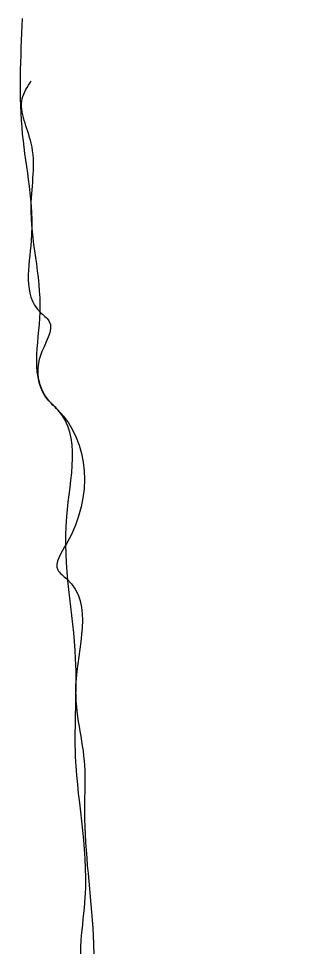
# Model space of a CAD drawing. Header units: metres. Extents: x 0 to 100, y 0 to 141.
# Drawn here: x 52.065 to 52.899, y 28.764 to 31.375 of the extents above; entities that cross this region are included whole.
import ezdxf

# ---------------------------------------------------------------- set-up
doc = ezdxf.new("R2010")
doc.units = ezdxf.units.M

msp = doc.modelspace()

# ---------------------------------------------------------------- linework, layer by layer
msp.add_spline([(52.075, 31.375), (52.075, 31.05), (52.1, 30.75), (52.125, 30.55), (52.15, 30.525), (52.125, 30.425), (52.15, 30.3), (52.175, 30.275), (52.2, 29.9), (52.175, 29.825), (52.2, 29.8), (52.225, 29.5), (52.25, 29.275), (52.25, 29.175), (52.25, 29.125), (52.275, 28.775), (52.275, 28.25), (52.3, 28.05), (52.325, 27.55), (52.35, 27.525), (52.375, 27.375), (52.4, 27), (52.4, 26.725), (52.425, 26.575), (52.45, 26.225), (52.475, 25.85), (52.5, 25.825), (52.525, 25.6), (52.55, 25.325), (52.55, 24.975), (52.575, 24.75), (52.6, 24.65), (52.575, 24.625), (52.6, 24.575), (52.625, 24.35), (52.625, 24.3), (52.625, 24.25), (52.65, 24.075), (52.65, 23.875), (52.675, 23.75), (52.675, 23.7), (52.675, 23.45), (52.7, 23.15), (52.725, 22.9), (52.75, 22.875), (52.775, 22.425), (52.8, 22.175), (52.825, 21.8), (52.825, 21.4), (52.85, 21.475), (52.825, 21.8), (52.8, 21.825), (52.775, 22.2), (52.75, 22.45), (52.75, 22.875), (52.725, 23.125), (52.7, 23.5), (52.675, 23.525), (52.65, 23.875), (52.625, 24.1), (52.625, 24.425), (52.6, 24.725), (52.575, 24.95), (52.55, 24.975), (52.525, 25.35), (52.5, 25.625), (52.5, 25.825), (52.475, 26.2), (52.45, 26.3), (52.475, 26.325), (52.45, 26.55), (52.425, 26.775), (52.4, 27.075), (52.375, 27.1), (52.35, 27.45), (52.325, 27.775), (52.325, 27.825), (52.325, 27.875), (52.3, 28.05), (52.3, 28.225), (52.275, 28.5), (52.3, 28.625), (52.275, 28.65), (52.25, 28.875), (52.225, 29.3), (52.225, 29.575), (52.2, 29.975), (52.175, 30.275), (52.15, 30.3), (52.125, 30.55), (52.1, 30.85), (52.1, 31.025), (52.075, 31.15), (52.1, 31.2)], degree=3)

doc.saveas('drawing.dxf')
